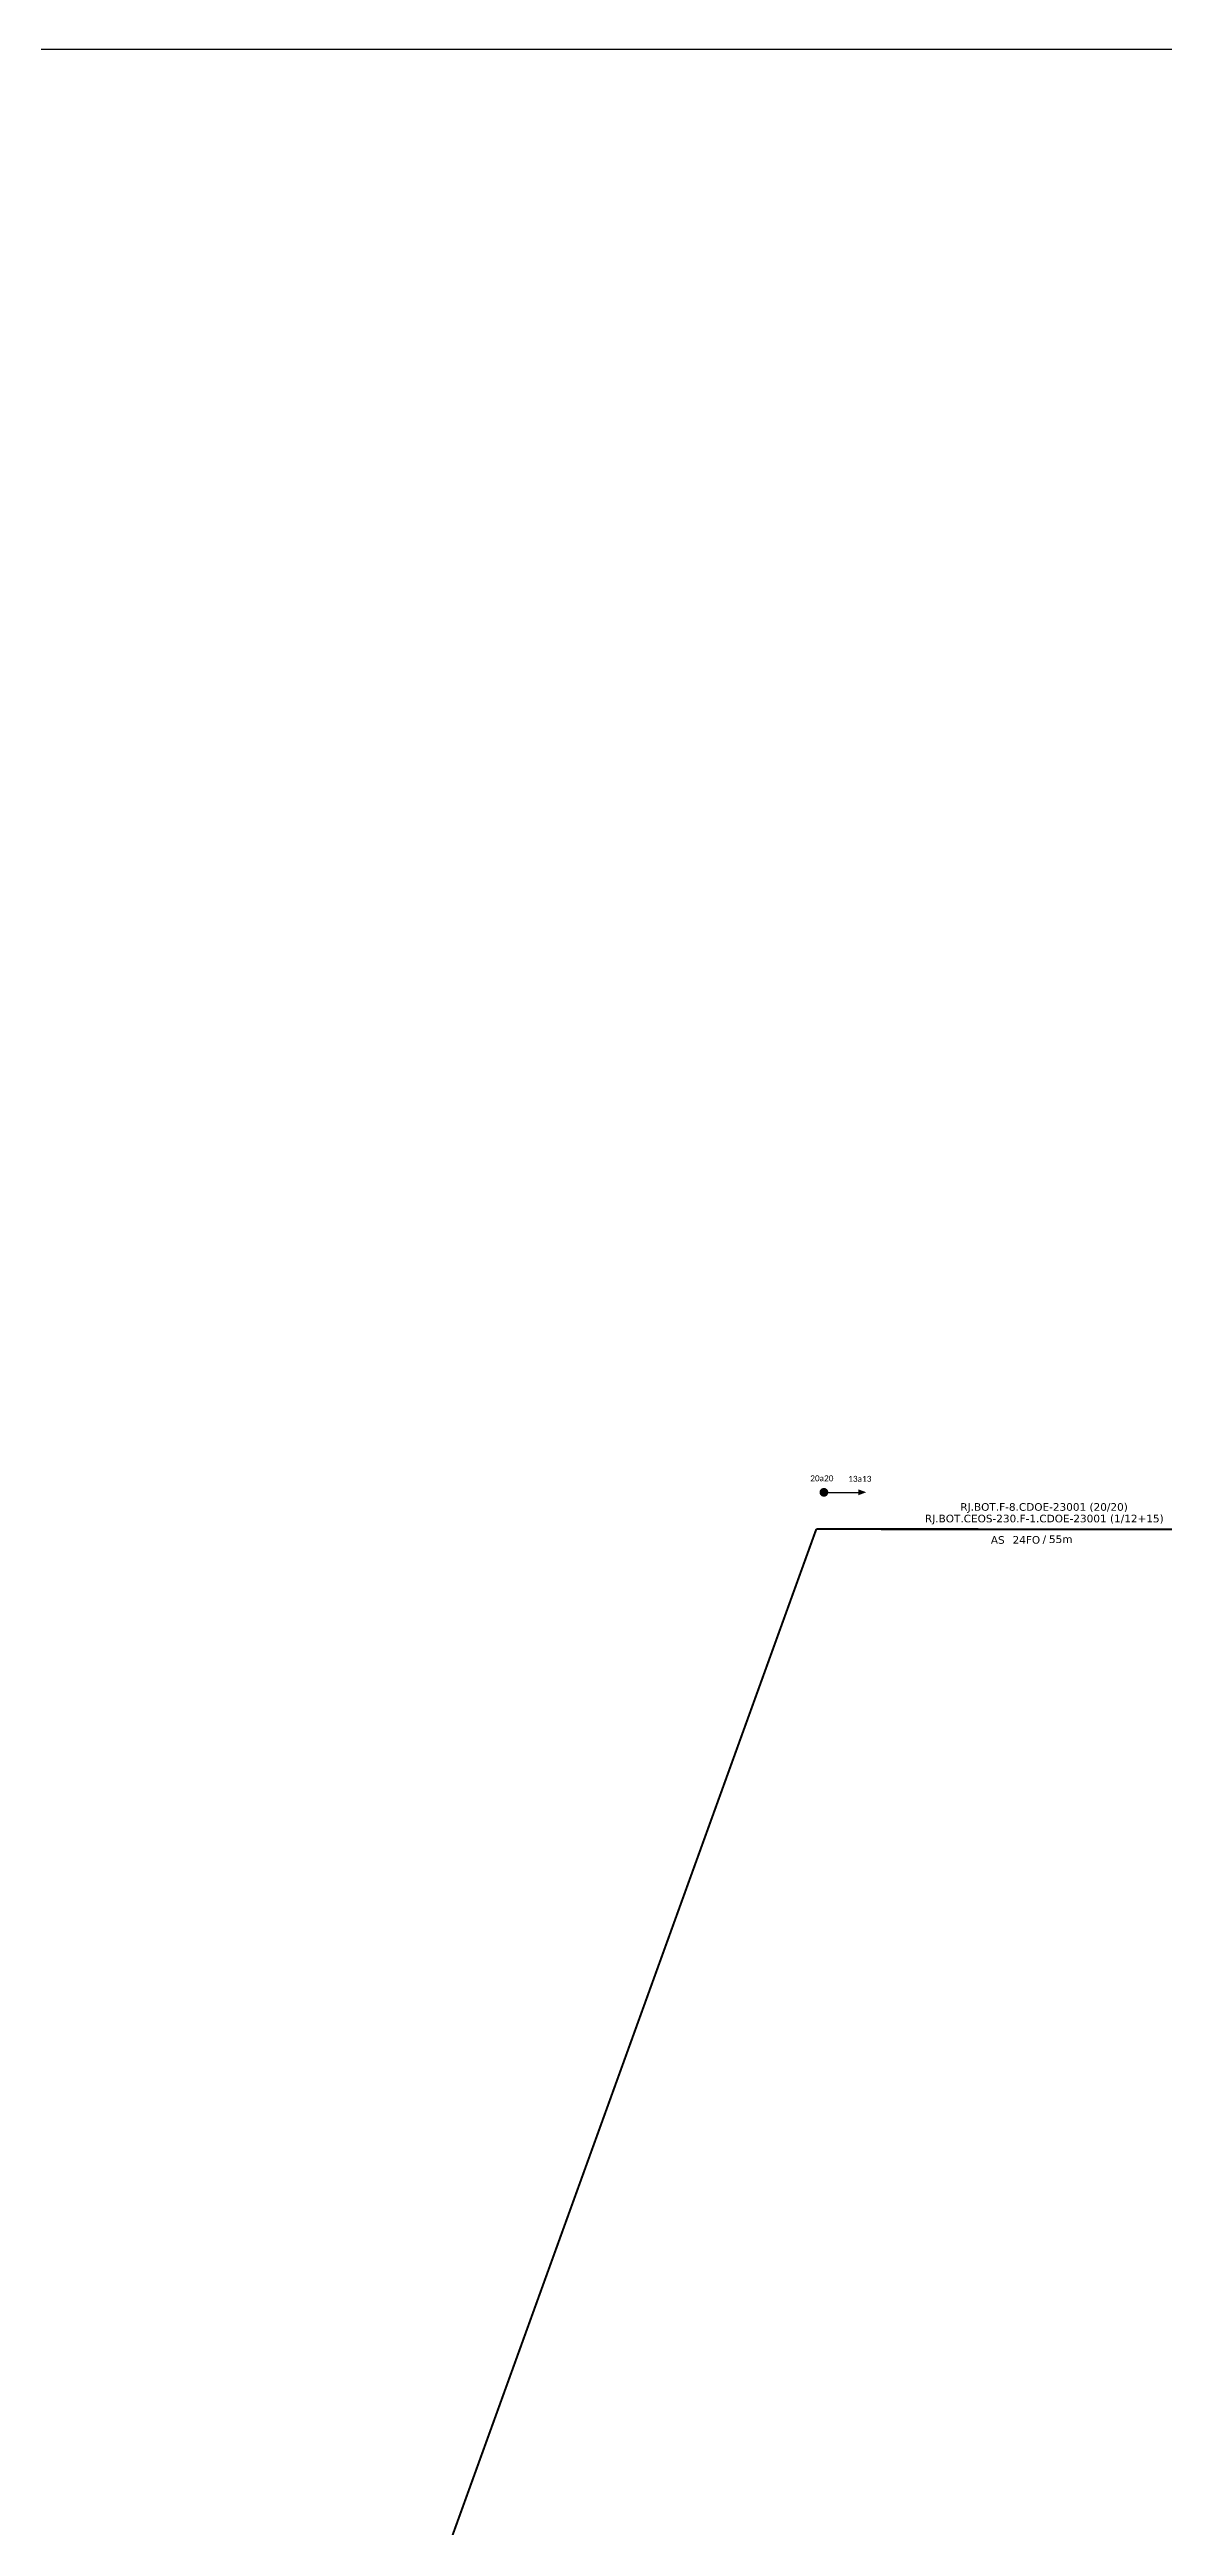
# Model space of a CAD drawing. Header units: metres. Extents: x -553 to 1164, y 1114 to 1708.
# Drawn here: x -132.5 to 14.7, y 1381.1 to 1708.4 of the extents above; entities that cross this region are included whole.
import ezdxf
from ezdxf.enums import TextEntityAlignment as Align

# ---------------------------------------------------------------- set-up
doc = ezdxf.new("R2010")
doc.units = ezdxf.units.M
doc.layers.add('40.1-ETIQUETAS', color=1, linetype='Continuous', lineweight=20)
doc.layers.add('CAP a instalar', color=1, linetype='Continuous')
doc.layers.add('SETA', color=7, linetype='Continuous')
doc.styles.add('siredit', font='verdana.ttf')
doc.styles.get("Standard").update_dxf_attribs({"font": 'arial.ttf'})
doc.linetypes.add('FENCELINE1', pattern='A,0.25,-0.1,[133,ltypeshp.shx,S=0.1,R=0,X=-0.1,Y=0],-0.1,1', length=1.45)

# ---------------------------------------------------------------- blocks, each defined once
blk = doc.blocks.new('ETIQUETA_RS5F')
at = {"layer": '40.1-ETIQUETAS', "color": 0, "style": 'siredit'}
blk.add_text('/', height=1.5, dxfattribs=at).set_placement((1.55, -1.95), align=Align.MIDDLE_RIGHT)
for tag, p in [('ETIQUETA_R_PRIMARIA', (1.18, 4.1)), ('ETIQUETA_R_SECUNDARIA', (1.18, 2.1)), ('F_ATIVAS/F_MORTAS', (1.11, -4.24))]:
    blk.add_attdef(tag, text='', height=1.5, dxfattribs=at).set_placement(p, align=Align.MIDDLE_CENTER)
for tag, p in [('TIPO_CABO', (-6.62, -2.12)), ('CAP_CABO', (0.37, -2.09))]:
    blk.add_attdef(tag, text='', height=1.5, dxfattribs=at).set_placement(p, align=Align.MIDDLE_RIGHT)
blk.add_attdef('METROS', text='', height=1.5, dxfattribs=at).set_placement((2.11, -1.95), align=Align.MIDDLE_LEFT)
for tag, p in [('FUSÃO_1', (0.82, -8.39)), ('FUSÃO_2', (0.82, -10.6)), ('FUSÃO_3', (0.82, -12.93)), ('FUSÃO_4', (0.82, -15.14)), ('FUSÃO_5', (0.82, -17.16))]:
    blk.add_attdef(tag, text='', height=1.5, dxfattribs=at).set_placement(p, align=Align.CENTER)

msp = doc.modelspace()

# ---------------------------------------------------------------- linework, layer by layer
at = {"color": 7}
msp.add_lwpolyline([(-552.97, 1114.37), (288.03, 1114.37), (288.03, 1708.37), (-552.97, 1708.37)], close=True, dxfattribs=at)
at = {"const_width": 0.576}
msp.add_lwpolyline([(-30.46, 1517.72, 1), (-29.88, 1517.72, 1)], format="xyb", close=True, dxfattribs=at)
at = {"layer": 'CAP a instalar', "color": 7, "linetype": 'FENCELINE1', "ltscale": 7, "const_width": 0.269}
for points in [[(-90.27, 1349.37), (-31.17, 1512.86)], [(-31.17, 1512.86), (23.16, 1512.84)]]:
    msp.add_lwpolyline(points, dxfattribs=at)
at = {"layer": 'SETA'}
msp.add_lwpolyline([(-30.17, 1517.72), (-25.22, 1517.72)], dxfattribs=at)
msp.add_solid([(-25.61, 1518.11), (-24.56, 1517.73), (-25.61, 1517.34)], dxfattribs=at)

# ---------------------------------------------------------------- block references
at = {"layer": '40.1-ETIQUETAS', "color": 7}
ref = msp.add_blockref('ETIQUETA_RS5F', (-1.85, 1512.85), dxfattribs=dict(at, xscale=0.6718463913598677, yscale=0.6718463913598677, zscale=0.6718463913598677))
ref.add_attrib('ETIQUETA_R_PRIMARIA', 'RJ.BOT.F-8.CDOE-23001 (20/20)', dxfattribs={"color": 0, "height": 1.0078, "style": 'siredit'}).set_placement((-1.08, 1515.79), align=Align.MIDDLE_CENTER)
ref.add_attrib('ETIQUETA_R_SECUNDARIA', 'RJ.BOT.CEOS-230.F-1.CDOE-23001 (1/12+15)', dxfattribs={"color": 7, "height": 1.0078, "style": 'siredit'}).set_placement((-1.05, 1514.26), align=Align.MIDDLE_CENTER)
ref.add_attrib('TIPO_CABO', 'AS', dxfattribs={"color": 0, "height": 1.008, "style": 'siredit'}).set_placement((-6.29, 1511.43), align=Align.MIDDLE_RIGHT)
ref.add_attrib('CAP_CABO', '24FO', dxfattribs={"color": 0, "height": 1.008, "style": 'siredit'}).set_placement((-1.6, 1511.44), align=Align.MIDDLE_RIGHT)
ref.add_attrib('METROS', '55m', dxfattribs={"color": 0, "height": 1.008, "style": 'siredit'}).set_placement((-0.43, 1511.53), align=Align.MIDDLE_LEFT)

# ---------------------------------------------------------------- texts
at = {"char_height": 0.7834, "width": 14.6067, "attachment_point": 5}
for s, insert in [('\\C7;\\fCalibri|b0|i0|c0|p34;20a20', (-30.44, 1519.57)), ('\\C7;\\fCalibri|b0|i0|c0|p34;13a13', (-25.42, 1519.5))]:
    msp.add_mtext(s, dxfattribs=dict(at, insert=insert))

doc.saveas('drawing.dxf')
